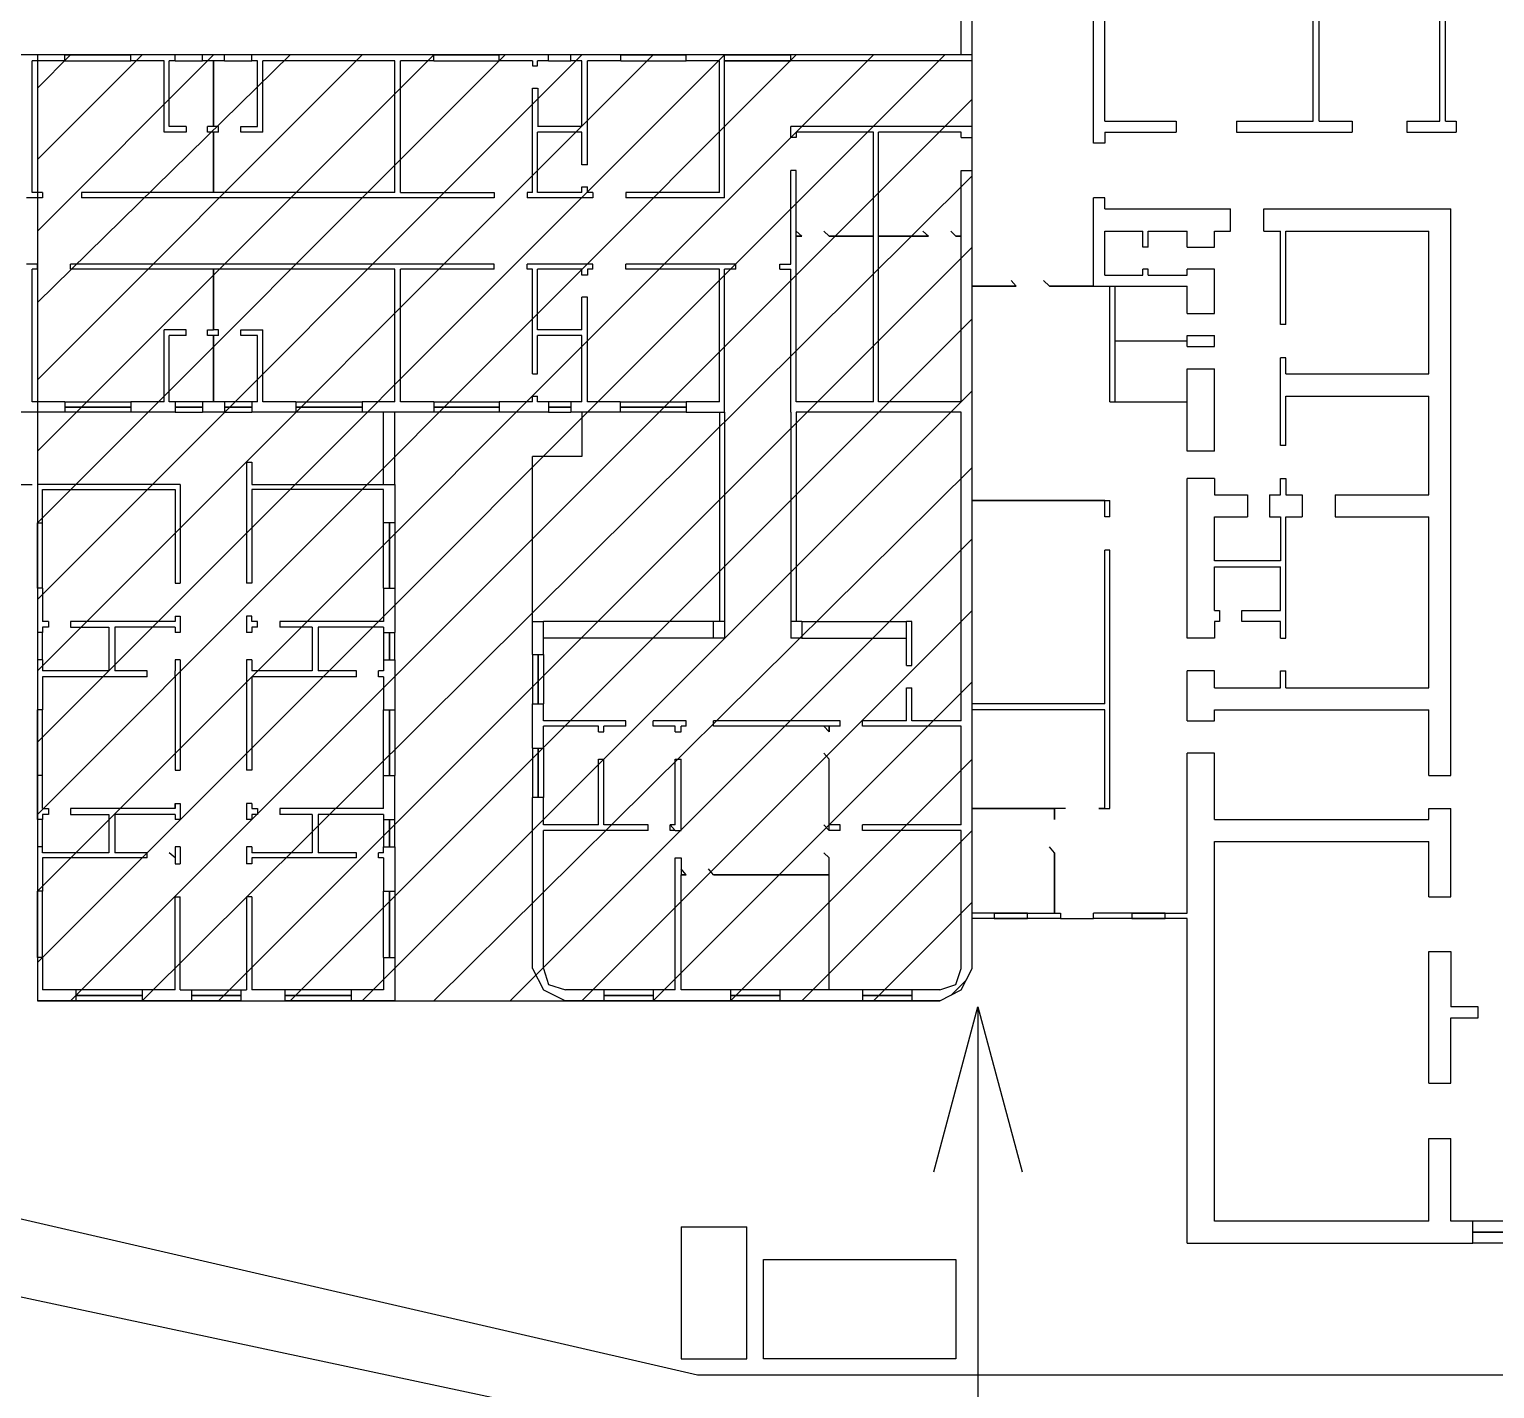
# Model space of a CAD drawing. Header units: millimetres. Extents: x -518.8 to -461.2, y 3.5 to 44.2.
# Drawn here: x -476.873 to -475.176, y 11.647 to 13.22 of the extents above; entities that cross this region are included whole.
import ezdxf

# ---------------------------------------------------------------- set-up
doc = ezdxf.new("R2010")
doc.units = ezdxf.units.MM
doc.header["$MEASUREMENT"] = 0
for name, color, linetype in [('14', 14, 'Continuous'), ('7', 7, 'Continuous'), ('8', 8, 'Continuous')]:
    doc.layers.add(name, color=color, linetype=linetype)

msp = doc.modelspace()

# ---------------------------------------------------------------- linework, layer by layer
at = {"layer": '14'}
for points in [[(-475.8188, 12.0954), (-475.794, 12.1082), (-475.7812, 12.133), (-475.7812, 12.133), (-475.7812, 13.1834), (-475.7812, 13.1902), (-476.8632, 13.1902), (-476.8632, 12.7766), (-476.8632, 12.0954), (-476.2519, 12.0954), (-475.8188, 12.0954)], [(-476.8632, 13.1518), (-476.8248, 13.1902)], [(-476.8632, 13.0691), (-476.7421, 13.1902)], [(-476.8632, 12.9864), (-476.6594, 13.1902)], [(-476.8632, 12.9037), (-476.5707, 13.1902)], [(-476.8632, 12.8142), (-476.4872, 13.1902)], [(-476.8632, 12.7315), (-476.4045, 13.1902)], [(-476.8632, 12.6488), (-476.3218, 13.1902)], [(-476.8632, 12.5601), (-476.2331, 13.1902)], [(-476.8632, 12.4774), (-476.1504, 13.1902)], [(-476.8632, 12.3947), (-476.0677, 13.1902)], [(-476.8632, 12.3112), (-475.985, 13.1902)], [(-476.8632, 12.2225), (-475.8955, 13.1902)], [(-476.8632, 12.1398), (-475.8128, 13.1902)], [(-476.8248, 12.0954), (-475.7812, 13.1391)], [(-476.7421, 12.0954), (-475.7812, 13.0503)], [(-476.6534, 12.0954), (-475.7812, 12.9676)], [(-476.5707, 12.0954), (-475.7812, 12.8849)], [(-476.4872, 12.0954), (-475.7812, 12.8015)], [(-476.4045, 12.0954), (-475.7812, 12.7127)], [(-476.3158, 12.0954), (-475.7812, 12.63)], [(-476.2331, 12.0954), (-475.7812, 12.5473)], [(-476.1504, 12.0954), (-475.7812, 12.4646)], [(-476.0609, 12.0954), (-475.7812, 12.3751)], [(-475.9782, 12.0954), (-475.7812, 12.2924)], [(-475.8955, 12.0954), (-475.7812, 12.2097)], [(-475.806, 12.1015), (-475.7872, 12.1203)]]:
    msp.add_lwpolyline(points, dxfattribs=at)
at = {"layer": '7'}
for points in [[(-475.8256, 11.8977), (-475.7745, 12.0887), (-475.7233, 11.8977)], [(-475.7745, 12.0887), (-475.7745, 11.8977), (-475.7745, 9.1353), (-475.0173, 9.1353)]]:
    msp.add_lwpolyline(points, dxfattribs=at)
at = {"layer": '8'}
for points in [[(-475.7812, 13.1834), (-475.7812, 13.5909)], [(-475.6406, 13.0879), (-475.6406, 13.4578)], [(-475.794, 13.1902), (-475.794, 13.4127)], [(-475.2331, 13.1135), (-475.2331, 13.3872)], [(-475.6278, 13.1135), (-475.6278, 13.2917)], [(-475.3865, 13.1135), (-475.3865, 13.2917)], [(-475.3797, 13.1135), (-475.3797, 13.2917)], [(-475.2399, 13.1135), (-475.2399, 13.2917)], [(-476.8316, 13.1902), (-476.9075, 13.1902), (-476.9075, 13.1902), (-476.9775, 13.1902)], [(-476.8692, 13.0308), (-476.8692, 13.1834)], [(-476.8316, 13.1834), (-476.8692, 13.1834)], [(-476.8316, 13.1834), (-476.8316, 13.1902)], [(-476.8316, 13.1902), (-476.7549, 13.1902)], [(-476.8316, 13.1902), (-476.7549, 13.1902)], [(-476.8316, 13.1834), (-476.7549, 13.1834)], [(-476.8316, 13.1834), (-476.7549, 13.1834)], [(-476.7038, 13.1902), (-476.7549, 13.1902)], [(-476.7549, 13.1834), (-476.7549, 13.1902)], [(-476.7166, 13.1834), (-476.7549, 13.1834)], [(-476.7166, 13.1007), (-476.7166, 13.1834)], [(-476.7105, 13.1075), (-476.7105, 13.1834)], [(-476.7038, 13.1834), (-476.7105, 13.1834)], [(-476.6722, 13.1902), (-476.7038, 13.1902)], [(-476.6466, 13.1902), (-476.6722, 13.1902), (-476.6722, 13.1902), (-476.7038, 13.1902)], [(-476.7038, 13.1834), (-476.7038, 13.1902)], [(-476.7038, 13.1834), (-476.6722, 13.1834)], [(-476.7038, 13.1834), (-476.6722, 13.1834)], [(-476.6466, 13.1902), (-476.6722, 13.1902)], [(-476.6722, 13.1834), (-476.6722, 13.1902)], [(-476.6594, 13.1834), (-476.6722, 13.1834)], [(-476.6594, 13.1075), (-476.6594, 13.1834), (-476.6594, 13.1834), (-476.6594, 13.1075)], [(-476.6466, 13.1834), (-476.6594, 13.1834)], [(-476.6151, 13.1902), (-476.6466, 13.1902)], [(-476.6083, 13.1834), (-476.6151, 13.1834), (-476.6151, 13.1834), (-476.6151, 13.1902), (-476.6151, 13.1902), (-476.6466, 13.1902)], [(-476.6466, 13.1834), (-476.6466, 13.1902)], [(-476.6466, 13.1834), (-476.6151, 13.1834)], [(-476.6466, 13.1834), (-476.6151, 13.1834)], [(-476.4045, 13.1902), (-476.6151, 13.1902)], [(-476.6083, 13.1075), (-476.6083, 13.1834)], [(-476.6023, 13.1007), (-476.6023, 13.1834)], [(-476.4496, 13.1834), (-476.6023, 13.1834)], [(-476.4496, 13.0308), (-476.4496, 13.1834)], [(-476.4429, 13.0308), (-476.4429, 13.1834)], [(-476.4045, 13.1834), (-476.4429, 13.1834)], [(-476.4045, 13.1902), (-476.3286, 13.1902)], [(-476.4045, 13.1902), (-476.3286, 13.1902)], [(-476.4045, 13.1834), (-476.4045, 13.1902)], [(-476.4045, 13.1834), (-476.3286, 13.1834)], [(-476.4045, 13.1834), (-476.3286, 13.1834)], [(-476.3286, 13.1834), (-476.3286, 13.1902)], [(-476.2714, 13.1902), (-476.3286, 13.1902)], [(-476.2902, 13.1834), (-476.3286, 13.1834)], [(-476.2902, 13.1834), (-476.2902, 13.1774), (-476.2902, 13.1774), (-476.2842, 13.1774), (-476.2842, 13.1834)], [(-476.2714, 13.1834), (-476.2842, 13.1834)], [(-476.2714, 13.1834), (-476.2714, 13.1902)], [(-476.188, 13.1902), (-476.2459, 13.1902), (-476.2714, 13.1902)], [(-476.2459, 13.1902), (-476.2714, 13.1902)], [(-476.2714, 13.1834), (-476.2459, 13.1834)], [(-476.2714, 13.1834), (-476.2459, 13.1834)], [(-476.2459, 13.1834), (-476.2459, 13.1902)], [(-476.2331, 13.1834), (-476.2459, 13.1834)], [(-476.2331, 13.1075), (-476.2331, 13.1834)], [(-476.2263, 13.0631), (-476.2263, 13.1834)], [(-476.188, 13.1834), (-476.2263, 13.1834)], [(-476.188, 13.1834), (-476.188, 13.1902)], [(-476.0677, 13.1902), (-476.1121, 13.1902), (-476.1121, 13.1902), (-476.188, 13.1902)], [(-476.188, 13.1902), (-476.1121, 13.1902)], [(-476.188, 13.1834), (-476.1121, 13.1834)], [(-476.188, 13.1834), (-476.1121, 13.1834)], [(-476.1121, 13.1834), (-476.1121, 13.1902)], [(-476.0737, 13.1834), (-476.1121, 13.1834)], [(-476.0737, 13.0308), (-476.0737, 13.1834)], [(-476.0677, 13.0248), (-476.0677, 13.1902)], [(-475.991, 13.1834), (-476.0677, 13.1834), (-476.0677, 13.1834), (-475.991, 13.1834), (-475.991, 13.1834), (-475.991, 13.1902), (-475.991, 13.1902), (-476.0677, 13.1902), (-476.0677, 13.1902), (-475.991, 13.1902)], [(-475.794, 13.1902), (-475.991, 13.1902)], [(-475.7812, 13.1834), (-475.991, 13.1834)], [(-476.2902, 13.0308), (-476.2902, 13.1518)], [(-476.2902, 13.1518), (-476.2842, 13.1518)], [(-476.2835, 13.1075), (-476.2835, 13.1518)], [(-475.6278, 13.1135), (-475.5451, 13.1135)], [(-475.5451, 13.1135), (-475.5451, 13.1007)], [(-475.4752, 13.1135), (-475.4752, 13.1007)], [(-475.4752, 13.1135), (-475.3865, 13.1135)], [(-475.3797, 13.1135), (-475.3414, 13.1135), (-475.3414, 13.1007)], [(-475.2782, 13.1135), (-475.2782, 13.1007)], [(-475.2782, 13.1135), (-475.2399, 13.1135)], [(-475.2331, 13.1135), (-475.2211, 13.1135)], [(-475.2211, 13.1135), (-475.2211, 13.1007)], [(-476.691, 13.1075), (-476.691, 13.1007), (-476.691, 13.1007), (-476.7166, 13.1007)], [(-476.691, 13.1075), (-476.7105, 13.1075)], [(-476.6662, 13.1007), (-476.6662, 13.1075)], [(-476.6594, 13.1075), (-476.6662, 13.1075)], [(-476.6594, 13.1007), (-476.6662, 13.1007)], [(-476.6534, 13.1075), (-476.6594, 13.1075)], [(-476.6594, 13.0308), (-476.6594, 13.1007), (-476.6594, 13.1007), (-476.6594, 13.0308)], [(-476.6534, 13.1007), (-476.6594, 13.1007)], [(-476.6534, 13.1007), (-476.6534, 13.1075)], [(-476.6023, 13.1007), (-476.6278, 13.1007), (-476.6278, 13.1007), (-476.6278, 13.1075), (-476.6278, 13.1075), (-476.6083, 13.1075)], [(-476.2331, 13.1075), (-476.2842, 13.1075)], [(-476.2331, 13.1007), (-476.2842, 13.1007)], [(-476.2331, 13.0308), (-476.2842, 13.0308), (-476.2842, 13.1007)], [(-476.2331, 13.0631), (-476.2331, 13.1007)], [(-475.985, 13.1007), (-475.985, 13.0947), (-475.985, 13.0947), (-475.991, 13.0947), (-475.991, 13.0947), (-475.991, 13.1075)], [(-475.7812, 13.1075), (-475.991, 13.1075)], [(-475.8955, 13.1007), (-475.985, 13.1007)], [(-475.8955, 12.7887), (-475.8955, 13.1007)], [(-475.8895, 12.7887), (-475.8895, 13.1007)], [(-475.794, 13.0947), (-475.794, 13.1007), (-475.794, 13.1007), (-475.8895, 13.1007)], [(-475.7812, 13.0947), (-475.7812, 13.1075)], [(-475.6278, 13.1007), (-475.6278, 13.0879), (-475.6278, 13.0879), (-475.6406, 13.0879)], [(-475.6278, 13.1007), (-475.5451, 13.1007)], [(-475.4752, 13.1007), (-475.3414, 13.1007)], [(-475.2782, 13.1007), (-475.2211, 13.1007)], [(-475.794, 13.0947), (-475.7812, 13.0947)], [(-476.2263, 13.0631), (-476.2331, 13.0631)], [(-475.991, 12.9481), (-475.991, 13.0563)], [(-475.985, 13.0563), (-475.991, 13.0563)], [(-475.985, 12.7887), (-475.985, 13.0563)], [(-475.794, 12.7887), (-475.794, 13.0563)], [(-475.794, 13.0563), (-475.7812, 13.0563)], [(-475.7812, 12.1969), (-475.7812, 13.0563)], [(-476.8572, 13.0308), (-476.8572, 13.0248), (-476.8572, 13.0248), (-476.876, 13.0248)], [(-476.8572, 13.0308), (-476.8692, 13.0308)], [(-476.6594, 13.0308), (-476.8121, 13.0308)], [(-476.8121, 13.0308), (-476.8121, 13.0248)], [(-476.4496, 13.0308), (-476.6594, 13.0308)], [(-476.4429, 13.0308), (-476.3346, 13.0308)], [(-476.3346, 13.0308), (-476.3346, 13.0248)], [(-476.2902, 13.0308), (-476.2963, 13.0308)], [(-476.2963, 13.0308), (-476.2963, 13.0248)], [(-476.2331, 13.0308), (-476.2331, 13.0375), (-476.2331, 13.0375), (-476.2263, 13.0375)], [(-476.2263, 13.0308), (-476.2263, 13.0375)], [(-476.2203, 13.0308), (-476.2263, 13.0308)], [(-476.2203, 13.0308), (-476.2203, 13.0248)], [(-476.0737, 13.0308), (-476.182, 13.0308)], [(-476.182, 13.0308), (-476.182, 13.0248)], [(-476.3346, 13.0248), (-476.8121, 13.0248)], [(-476.2203, 13.0248), (-476.2963, 13.0248)], [(-476.0677, 13.0248), (-476.182, 13.0248)], [(-475.6406, 12.9225), (-475.6406, 13.0248)], [(-475.6278, 13.012), (-475.6278, 13.0248), (-475.6406, 13.0248)], [(-475.6278, 13.012), (-475.482, 13.012)], [(-475.482, 12.9864), (-475.482, 13.012)], [(-475.4436, 12.9864), (-475.4436, 13.012)], [(-475.4436, 13.012), (-475.2271, 13.012)], [(-475.2271, 12.3563), (-475.2271, 13.012)], [(-475.9782, 12.9804), (-475.985, 12.9864)], [(-475.9782, 12.9804), (-475.985, 12.9804), (-475.985, 12.9804), (-475.9782, 12.9804)], [(-475.9466, 12.9804), (-475.9527, 12.9864)], [(-475.8955, 12.9804), (-475.9466, 12.9804), (-475.9466, 12.9804), (-475.8955, 12.9804)], [(-475.8316, 12.9804), (-475.8895, 12.9804), (-475.8895, 12.9804), (-475.8316, 12.9804)], [(-475.8316, 12.9804), (-475.8384, 12.9864)], [(-475.8, 12.9804), (-475.806, 12.9864)], [(-475.794, 12.9804), (-475.8, 12.9804), (-475.8, 12.9804), (-475.794, 12.9804)], [(-475.6278, 12.9353), (-475.6278, 12.9864)], [(-475.6278, 12.9864), (-475.5835, 12.9864)], [(-475.5835, 12.9676), (-475.5835, 12.9864)], [(-475.5775, 12.9864), (-475.5324, 12.9864)], [(-475.5775, 12.9676), (-475.5775, 12.9864)], [(-475.5324, 12.9676), (-475.5324, 12.9864)], [(-475.5008, 12.9864), (-475.482, 12.9864)], [(-475.5008, 12.9676), (-475.5008, 12.9864)], [(-475.4436, 12.9864), (-475.4241, 12.9864)], [(-475.4241, 12.8782), (-475.4241, 12.9864)], [(-475.4181, 12.8782), (-475.4181, 12.9864)], [(-475.4181, 12.9864), (-475.2527, 12.9864)], [(-475.2527, 12.821), (-475.2527, 12.9864)], [(-475.5775, 12.9676), (-475.5835, 12.9676)], [(-475.5324, 12.9676), (-475.5008, 12.9676)], [(-476.8632, 12.9481), (-476.876, 12.9481)], [(-476.8632, 12.9421), (-476.8632, 12.9481)], [(-476.3346, 12.9481), (-476.8248, 12.9481)], [(-476.6594, 12.9421), (-476.8248, 12.9421), (-476.8248, 12.9481)], [(-476.3346, 12.9421), (-476.3346, 12.9481)], [(-476.2902, 12.9421), (-476.2963, 12.9421), (-476.2963, 12.9481)], [(-476.2203, 12.9481), (-476.2963, 12.9481)], [(-476.2203, 12.9421), (-476.2203, 12.9481)], [(-476.182, 12.9421), (-476.182, 12.9481)], [(-476.0549, 12.9481), (-476.182, 12.9481)], [(-476.0549, 12.9421), (-476.0549, 12.9481)], [(-476.0038, 12.9421), (-476.0038, 12.9481), (-476.0038, 12.9481), (-475.991, 12.9481)], [(-476.8632, 12.9421), (-476.8692, 12.9421)], [(-476.8692, 12.7887), (-476.8692, 12.9421)], [(-476.6594, 12.8721), (-476.6594, 12.9421), (-476.6594, 12.9421), (-476.6594, 12.8721)], [(-476.4496, 12.9421), (-476.6594, 12.9421)], [(-476.4496, 12.7887), (-476.4496, 12.9421)], [(-476.3346, 12.9421), (-476.4429, 12.9421)], [(-476.4045, 12.7887), (-476.4429, 12.7887), (-476.4429, 12.9421)], [(-476.2902, 12.821), (-476.2902, 12.9421)], [(-476.2331, 12.9421), (-476.2842, 12.9421)], [(-476.2842, 12.8721), (-476.2842, 12.9421)], [(-476.2331, 12.9353), (-476.2331, 12.9421)], [(-476.2263, 12.9353), (-476.2331, 12.9353)], [(-476.2203, 12.9421), (-476.2263, 12.9421), (-476.2263, 12.9421), (-476.2263, 12.9353)], [(-476.0737, 12.9421), (-476.182, 12.9421)], [(-476.0737, 12.7887), (-476.0737, 12.9421)], [(-476.0549, 12.9421), (-476.0677, 12.9421)], [(-476.0677, 12.7766), (-476.0677, 12.9421)], [(-476.0038, 12.9421), (-475.991, 12.9421)], [(-475.991, 12.7766), (-475.991, 12.9421)], [(-475.7301, 12.9225), (-475.7361, 12.9293)], [(-475.6918, 12.9225), (-475.6985, 12.9293)], [(-475.6278, 12.9353), (-475.5835, 12.9353)], [(-475.5835, 12.9353), (-475.5835, 12.9421)], [(-475.5775, 12.9421), (-475.5835, 12.9421)], [(-475.5775, 12.9353), (-475.5775, 12.9421)], [(-475.5775, 12.9353), (-475.5324, 12.9353), (-475.5324, 12.9421)], [(-475.5324, 12.8909), (-475.5008, 12.8909), (-475.5008, 12.8909), (-475.5008, 12.9421), (-475.5008, 12.9421), (-475.5324, 12.9421)], [(-476.2263, 12.9097), (-476.2331, 12.9097)], [(-476.2331, 12.8721), (-476.2331, 12.9097)], [(-476.2263, 12.7887), (-476.2263, 12.9097)], [(-475.7301, 12.9225), (-475.7812, 12.9225), (-475.7812, 12.9225), (-475.7301, 12.9225)], [(-475.6406, 12.9225), (-475.6918, 12.9225), (-475.6918, 12.9225), (-475.6406, 12.9225)], [(-475.6406, 12.9225), (-475.5324, 12.9225)], [(-475.6218, 12.7887), (-475.6218, 12.9225)], [(-475.6158, 12.8594), (-475.6158, 12.9225)], [(-475.5324, 12.8909), (-475.5324, 12.9225)], [(-475.4181, 12.8782), (-475.4241, 12.8782)], [(-476.691, 12.8721), (-476.7166, 12.8721)], [(-476.7166, 12.7887), (-476.7166, 12.8721)], [(-476.691, 12.8654), (-476.7105, 12.8654)], [(-476.7105, 12.7887), (-476.7105, 12.8654)], [(-476.691, 12.8654), (-476.691, 12.8721)], [(-476.6594, 12.8654), (-476.6662, 12.8654), (-476.6662, 12.8654), (-476.6662, 12.8721), (-476.6662, 12.8721), (-476.6594, 12.8721)], [(-476.6534, 12.8721), (-476.6594, 12.8721)], [(-476.6534, 12.8654), (-476.6594, 12.8654)], [(-476.6594, 12.7887), (-476.6594, 12.8654), (-476.6594, 12.8654), (-476.6594, 12.7887)], [(-476.6534, 12.8654), (-476.6534, 12.8721)], [(-476.6083, 12.8654), (-476.6278, 12.8654), (-476.6278, 12.8654), (-476.6278, 12.8721), (-476.6278, 12.8721), (-476.6023, 12.8721)], [(-476.6083, 12.7887), (-476.6083, 12.8654)], [(-476.6023, 12.7887), (-476.6023, 12.8721)], [(-476.2902, 12.821), (-476.2842, 12.821), (-476.2842, 12.8654)], [(-476.2331, 12.8721), (-476.2842, 12.8721)], [(-476.2331, 12.8654), (-476.2842, 12.8654)], [(-476.2331, 12.7887), (-476.2331, 12.8654)], [(-475.6158, 12.7887), (-475.6158, 12.8594)], [(-475.6158, 12.8594), (-475.5324, 12.8594)], [(-475.6158, 12.8594), (-475.5324, 12.8594)], [(-475.5324, 12.8526), (-475.5324, 12.8654)], [(-475.5324, 12.8654), (-475.5008, 12.8654)], [(-475.5008, 12.8526), (-475.5008, 12.8654)], [(-475.5324, 12.8526), (-475.5008, 12.8526)], [(-475.5324, 12.7315), (-475.5324, 12.827)], [(-475.5324, 12.827), (-475.5008, 12.827)], [(-475.5008, 12.7315), (-475.5008, 12.827)], [(-475.4241, 12.7383), (-475.4241, 12.8398)], [(-475.4181, 12.821), (-475.4181, 12.8398), (-475.4241, 12.8398)], [(-475.4181, 12.821), (-475.2527, 12.821)], [(-476.2902, 12.7887), (-476.2902, 12.7954)], [(-476.2902, 12.7954), (-476.2842, 12.7954)], [(-476.2842, 12.7887), (-476.2842, 12.7954)], [(-475.4181, 12.7383), (-475.4181, 12.7954)], [(-475.4181, 12.7954), (-475.2527, 12.7954)], [(-475.2527, 12.6812), (-475.2527, 12.7954)], [(-476.8316, 12.7766), (-476.9075, 12.7766)], [(-476.8316, 12.7887), (-476.8692, 12.7887)], [(-476.8316, 12.7887), (-476.8316, 12.7766)], [(-476.8316, 12.7887), (-476.7549, 12.7887)], [(-476.8316, 12.7827), (-476.7549, 12.7827), (-476.8316, 12.7827)], [(-476.7549, 12.7766), (-476.8316, 12.7766)], [(-476.7549, 12.7887), (-476.7549, 12.7766)], [(-476.7166, 12.7887), (-476.7549, 12.7887)], [(-476.7038, 12.7766), (-476.7549, 12.7766)], [(-476.7038, 12.7887), (-476.7105, 12.7887)], [(-476.6722, 12.7887), (-476.7038, 12.7887)], [(-476.7038, 12.7887), (-476.7038, 12.7766)], [(-476.7038, 12.7827), (-476.6722, 12.7827), (-476.7038, 12.7827)], [(-476.7038, 12.7766), (-476.6722, 12.7766)], [(-476.6722, 12.7887), (-476.6722, 12.7766)], [(-476.6594, 12.7887), (-476.6722, 12.7887)], [(-476.6466, 12.7766), (-476.6722, 12.7766)], [(-476.6466, 12.7766), (-476.6722, 12.7766)], [(-476.6466, 12.7887), (-476.6594, 12.7887)], [(-476.6151, 12.7887), (-476.6466, 12.7887)], [(-476.6466, 12.7887), (-476.6466, 12.7766)], [(-476.6466, 12.7827), (-476.6151, 12.7827), (-476.6466, 12.7827)], [(-476.6466, 12.7766), (-476.6151, 12.7766)], [(-476.6083, 12.7887), (-476.6151, 12.7887), (-476.6151, 12.7887), (-476.6151, 12.7766)], [(-476.5639, 12.7766), (-476.6151, 12.7766)], [(-476.5639, 12.7887), (-476.6023, 12.7887)], [(-476.5639, 12.7887), (-476.4872, 12.7887)], [(-476.5639, 12.7887), (-476.5639, 12.7766)], [(-476.4872, 12.7827), (-476.5639, 12.7827), (-476.4872, 12.7827)], [(-476.4872, 12.7766), (-476.5639, 12.7766)], [(-476.4872, 12.7887), (-476.4872, 12.7766)], [(-476.4496, 12.7887), (-476.4872, 12.7887)], [(-476.4045, 12.7766), (-476.4872, 12.7766)], [(-476.4624, 12.6932), (-476.4624, 12.7766)], [(-476.4496, 12.6932), (-476.4496, 12.7766)], [(-476.4045, 12.7887), (-476.3286, 12.7887)], [(-476.4045, 12.7887), (-476.4045, 12.7766)], [(-476.4045, 12.7827), (-476.3286, 12.7827), (-476.4045, 12.7827)], [(-476.3286, 12.7766), (-476.4045, 12.7766)], [(-476.2902, 12.7887), (-476.3286, 12.7887)], [(-476.3286, 12.7887), (-476.3286, 12.7766)], [(-476.2714, 12.7766), (-476.3286, 12.7766)], [(-476.2714, 12.7887), (-476.2842, 12.7887)], [(-476.2714, 12.7887), (-476.2714, 12.7766)], [(-476.2459, 12.7887), (-476.2714, 12.7887)], [(-476.2459, 12.7827), (-476.2714, 12.7827), (-476.2459, 12.7827)], [(-476.2714, 12.7766), (-476.2459, 12.7766)], [(-476.2331, 12.7887), (-476.2459, 12.7887)], [(-476.2459, 12.7887), (-476.2459, 12.7766)], [(-476.1887, 12.7766), (-476.2459, 12.7766)], [(-476.2331, 12.7766), (-476.2331, 12.7255)], [(-476.1887, 12.7887), (-476.2263, 12.7887)], [(-476.1887, 12.7887), (-476.1887, 12.7766)], [(-476.1887, 12.7887), (-476.1121, 12.7887)], [(-476.1887, 12.7827), (-476.1121, 12.7827), (-476.1887, 12.7827)], [(-476.1121, 12.7766), (-476.1887, 12.7766)], [(-476.0737, 12.7887), (-476.1121, 12.7887), (-476.1121, 12.7887), (-476.1121, 12.7766), (-476.1121, 12.7766), (-476.0677, 12.7766)], [(-476.0737, 12.7766), (-476.0737, 12.5345)], [(-476.0677, 12.7766), (-476.0677, 12.515)], [(-475.991, 12.7766), (-475.991, 12.515)], [(-475.8955, 12.7887), (-475.985, 12.7887)], [(-475.985, 12.7766), (-475.985, 12.5345)], [(-475.794, 12.7766), (-475.985, 12.7766)], [(-475.794, 12.7887), (-475.8895, 12.7887)], [(-475.794, 12.4195), (-475.794, 12.7766)], [(-475.6218, 12.7887), (-475.5324, 12.7887)], [(-475.6158, 12.7887), (-475.5324, 12.7887)], [(-476.2902, 12.5345), (-476.2902, 12.7255)], [(-476.2331, 12.7255), (-476.2902, 12.7255)], [(-475.5008, 12.7315), (-475.5324, 12.7315)], [(-475.4181, 12.7383), (-475.4241, 12.7383)], [(-476.6211, 12.7188), (-476.6211, 12.5789)], [(-476.6211, 12.7188), (-476.6151, 12.7188), (-476.6151, 12.7188), (-476.6151, 12.6932)], [(-477.0098, 12.6932), (-476.8692, 12.6932)], [(-476.6978, 12.6932), (-476.8632, 12.6932), (-476.8632, 12.6932), (-476.8632, 12.6488), (-476.8632, 12.6488), (-476.8572, 12.6488), (-476.8572, 12.6872), (-476.8572, 12.6872), (-476.7038, 12.6872)], [(-476.6978, 12.6932), (-476.6978, 12.5789)], [(-476.6151, 12.6932), (-476.4496, 12.6932), (-476.4496, 12.6932), (-476.4496, 12.6488), (-476.4496, 12.6488), (-476.4624, 12.6488), (-476.4624, 12.6872), (-476.4624, 12.6872), (-476.6151, 12.6872)], [(-475.5324, 12.515), (-475.5324, 12.7)], [(-475.5008, 12.7), (-475.5324, 12.7)], [(-475.5008, 12.7), (-475.5008, 12.6812), (-475.5008, 12.6812), (-475.4624, 12.6812)], [(-475.4369, 12.6812), (-475.4241, 12.6812), (-475.4241, 12.6812), (-475.4241, 12.7), (-475.4241, 12.7), (-475.4181, 12.7), (-475.4181, 12.6812)], [(-476.7038, 12.6872), (-476.7038, 12.5789)], [(-476.6151, 12.6872), (-476.6151, 12.5789)], [(-475.6278, 12.6744), (-475.7812, 12.6744), (-475.7812, 12.6744), (-475.6218, 12.6744)], [(-475.6278, 12.6556), (-475.6278, 12.6744)], [(-475.6218, 12.6556), (-475.6218, 12.6744)], [(-475.4369, 12.6812), (-475.4369, 12.6556), (-475.4369, 12.6556), (-475.4241, 12.6556), (-475.4241, 12.6556), (-475.4241, 12.6045), (-475.5008, 12.6045), (-475.5008, 12.6045), (-475.5008, 12.6556)], [(-475.4624, 12.6812), (-475.4624, 12.6556)], [(-475.4181, 12.6812), (-475.3993, 12.6812)], [(-475.3993, 12.6812), (-475.3993, 12.6556)], [(-475.3609, 12.6812), (-475.2527, 12.6812)], [(-475.3609, 12.6812), (-475.3609, 12.6556)], [(-475.6218, 12.6556), (-475.6278, 12.6556)], [(-475.5008, 12.6556), (-475.4624, 12.6556)], [(-475.4181, 12.515), (-475.4181, 12.6556)], [(-475.4181, 12.6556), (-475.3993, 12.6556)], [(-475.3609, 12.6556), (-475.2527, 12.6556)], [(-475.2527, 12.4578), (-475.2527, 12.6556)], [(-476.8632, 12.5729), (-476.8632, 12.6488)], [(-476.8632, 12.5729), (-476.8632, 12.6488)], [(-476.8572, 12.5729), (-476.8572, 12.6488)], [(-476.8572, 12.5729), (-476.8572, 12.6488)], [(-476.4624, 12.5729), (-476.4624, 12.6488)], [(-476.4557, 12.6488), (-476.4557, 12.5729), (-476.4557, 12.6488)], [(-476.4496, 12.6488), (-476.4496, 12.5729)], [(-475.6278, 12.4391), (-475.6278, 12.6172)], [(-475.6218, 12.6172), (-475.6278, 12.6172)], [(-475.6218, 12.318), (-475.6218, 12.6172)], [(-475.5008, 12.5473), (-475.5008, 12.5977)], [(-475.5008, 12.5977), (-475.4241, 12.5977)], [(-475.4241, 12.5473), (-475.4241, 12.5977)], [(-476.8632, 12.5729), (-476.8632, 12.5218), (-476.8632, 12.5218), (-476.8632, 12.4902)], [(-476.8572, 12.5729), (-476.8632, 12.5729)], [(-476.8572, 12.5729), (-476.8572, 12.5345)], [(-476.7038, 12.5789), (-476.6978, 12.5789)], [(-476.6151, 12.5789), (-476.6211, 12.5789)], [(-476.4624, 12.5729), (-476.4624, 12.5345)], [(-476.4624, 12.5729), (-476.4496, 12.5729)], [(-476.4496, 12.5729), (-476.4496, 12.5218)], [(-476.7038, 12.5406), (-476.6978, 12.5406), (-476.6978, 12.5218)], [(-476.7038, 12.5406), (-476.7038, 12.5345)], [(-476.6211, 12.5406), (-476.6211, 12.5218)], [(-476.6151, 12.5406), (-476.6211, 12.5406)], [(-476.6083, 12.5278), (-476.6083, 12.5345), (-476.6083, 12.5345), (-476.6151, 12.5345), (-476.6151, 12.5345), (-476.6151, 12.5406)], [(-475.5008, 12.5473), (-475.4948, 12.5473), (-475.4948, 12.5473), (-475.4948, 12.5345), (-475.5008, 12.5345)], [(-475.4241, 12.5345), (-475.4692, 12.5345), (-475.4692, 12.5345), (-475.4692, 12.5473), (-475.4692, 12.5473), (-475.4241, 12.5473)], [(-476.8632, 12.5218), (-476.8632, 12.4902)], [(-476.8572, 12.5218), (-476.8632, 12.5218)], [(-476.8504, 12.5345), (-476.8572, 12.5345)], [(-476.8504, 12.5345), (-476.8504, 12.5278), (-476.8504, 12.5278), (-476.8572, 12.5278)], [(-476.8572, 12.5278), (-476.8572, 12.5218)], [(-476.8572, 12.4902), (-476.8572, 12.5218)], [(-476.8572, 12.4902), (-476.8572, 12.5218)], [(-476.7038, 12.5345), (-476.8248, 12.5345)], [(-476.8248, 12.5345), (-476.8248, 12.5278), (-476.8248, 12.5278), (-476.7805, 12.5278), (-476.7805, 12.5278), (-476.7805, 12.4774)], [(-476.7038, 12.5278), (-476.7737, 12.5278)], [(-476.7737, 12.5278), (-476.7737, 12.4774)], [(-476.7038, 12.5278), (-476.7038, 12.5218)], [(-476.6978, 12.5218), (-476.7038, 12.5218)], [(-476.6151, 12.5218), (-476.6211, 12.5218)], [(-476.6151, 12.5278), (-476.6151, 12.5218)], [(-476.6083, 12.5278), (-476.6151, 12.5278)], [(-476.5827, 12.5345), (-476.5827, 12.5278)], [(-476.4624, 12.5345), (-476.5827, 12.5345)], [(-476.5451, 12.5278), (-476.5827, 12.5278)], [(-476.5451, 12.5278), (-476.5451, 12.4774)], [(-476.5384, 12.5278), (-476.5384, 12.4774)], [(-476.4624, 12.5278), (-476.5384, 12.5278)], [(-476.4624, 12.5278), (-476.4624, 12.5218)], [(-476.4624, 12.5218), (-476.4624, 12.4902)], [(-476.4624, 12.5218), (-476.4496, 12.5218)], [(-476.4557, 12.4902), (-476.4557, 12.5218), (-476.4557, 12.4902)], [(-476.4496, 12.4902), (-476.4496, 12.5218)], [(-476.2902, 12.4962), (-476.2902, 12.5345)], [(-476.2902, 12.5345), (-476.2775, 12.5345)], [(-476.2775, 12.4962), (-476.2775, 12.5345)], [(-476.0805, 12.5345), (-476.2775, 12.5345)], [(-476.0677, 12.5345), (-476.0805, 12.5345)], [(-476.0677, 12.515), (-476.0805, 12.515), (-476.0805, 12.515), (-476.0805, 12.5345)], [(-475.9782, 12.5345), (-475.991, 12.5345)], [(-475.9782, 12.5345), (-475.8572, 12.5345)], [(-475.9782, 12.5345), (-475.9782, 12.515)], [(-475.8572, 12.4834), (-475.8572, 12.5345)], [(-475.8511, 12.5345), (-475.8572, 12.5345)], [(-475.8511, 12.4834), (-475.8511, 12.5345)], [(-475.5008, 12.5345), (-475.5008, 12.515), (-475.5008, 12.515), (-475.5324, 12.515)], [(-475.4241, 12.515), (-475.4241, 12.5345)], [(-476.0805, 12.515), (-476.2775, 12.515)], [(-475.9782, 12.515), (-475.991, 12.515)], [(-475.9782, 12.515), (-475.8572, 12.515)], [(-475.4241, 12.515), (-475.4181, 12.515)], [(-476.8632, 12.4902), (-476.8632, 12.4323)], [(-476.8572, 12.4902), (-476.8632, 12.4902)], [(-476.8572, 12.4902), (-476.8572, 12.4774)], [(-476.7038, 12.4902), (-476.7038, 12.4774)], [(-476.6978, 12.4902), (-476.7038, 12.4902)], [(-476.6978, 12.4902), (-476.6978, 12.3624)], [(-476.6211, 12.4902), (-476.6211, 12.3624)], [(-476.6151, 12.4902), (-476.6211, 12.4902)], [(-476.6151, 12.4902), (-476.6151, 12.4774)], [(-476.4624, 12.4902), (-476.4624, 12.4774)], [(-476.4624, 12.4902), (-476.4496, 12.4902)], [(-476.4496, 12.4902), (-476.4496, 12.4323)], [(-476.2902, 12.4962), (-476.2902, 12.4391)], [(-476.2902, 12.4962), (-476.2775, 12.4962)], [(-476.2835, 12.4962), (-476.2835, 12.4391), (-476.2835, 12.4391), (-476.2835, 12.4962)], [(-476.2775, 12.4962), (-476.2775, 12.4391)], [(-476.7805, 12.4774), (-476.8572, 12.4774)], [(-476.8572, 12.4706), (-476.8572, 12.4323)], [(-476.7361, 12.4706), (-476.8572, 12.4706)], [(-476.7361, 12.4774), (-476.7737, 12.4774)], [(-476.7361, 12.4706), (-476.7361, 12.4774)], [(-476.7038, 12.4706), (-476.7038, 12.4706), (-476.7038, 12.4706), (-476.7038, 12.4774)], [(-476.7038, 12.4706), (-476.7038, 12.3624)], [(-476.5451, 12.4774), (-476.6151, 12.4774)], [(-476.6151, 12.4706), (-476.6151, 12.3624)], [(-476.494, 12.4706), (-476.6151, 12.4706)], [(-476.494, 12.4706), (-476.494, 12.4774), (-476.494, 12.4774), (-476.5384, 12.4774)], [(-476.4684, 12.4706), (-476.4684, 12.4774)], [(-476.4624, 12.4774), (-476.4684, 12.4774)], [(-476.4624, 12.4706), (-476.4684, 12.4706)], [(-476.4624, 12.4706), (-476.4624, 12.4323)], [(-475.8572, 12.4834), (-475.8511, 12.4834)], [(-475.5008, 12.4774), (-475.5324, 12.4774)], [(-475.5324, 12.4195), (-475.5324, 12.4774)], [(-475.5008, 12.4578), (-475.5008, 12.4774)], [(-475.4241, 12.4774), (-475.4181, 12.4774)], [(-475.4241, 12.4578), (-475.4241, 12.4774)], [(-475.4181, 12.4578), (-475.4181, 12.4774)], [(-475.8572, 12.4578), (-475.8511, 12.4578)], [(-475.8572, 12.4195), (-475.8572, 12.4578)], [(-475.8511, 12.4195), (-475.8511, 12.4578)], [(-475.5008, 12.4578), (-475.4241, 12.4578)], [(-475.4181, 12.4578), (-475.2527, 12.4578)], [(-476.2902, 12.3879), (-476.2902, 12.4391)], [(-476.2902, 12.4391), (-476.2775, 12.4391)], [(-476.2775, 12.4195), (-476.2775, 12.4391)], [(-475.6278, 12.4391), (-475.7812, 12.4391)], [(-476.8632, 12.3563), (-476.8632, 12.4323)], [(-476.8632, 12.3563), (-476.8632, 12.4323)], [(-476.8572, 12.4323), (-476.8632, 12.4323)], [(-476.8572, 12.3563), (-476.8572, 12.4323)], [(-476.8572, 12.3563), (-476.8572, 12.4323)], [(-476.4624, 12.3563), (-476.4624, 12.4323)], [(-476.4624, 12.4323), (-476.4496, 12.4323)], [(-476.4557, 12.4323), (-476.4557, 12.3563), (-476.4557, 12.4323)], [(-476.4496, 12.4323), (-476.4496, 12.3563)], [(-476.182, 12.4195), (-476.2775, 12.4195)], [(-476.182, 12.4135), (-476.182, 12.4195)], [(-476.1121, 12.4195), (-476.1504, 12.4195)], [(-476.1504, 12.4135), (-476.1504, 12.4195)], [(-476.1121, 12.4135), (-476.1121, 12.4195)], [(-475.9339, 12.4195), (-476.0805, 12.4195)], [(-476.0805, 12.4135), (-476.0805, 12.4195)], [(-475.9339, 12.4135), (-475.9339, 12.4195)], [(-475.8572, 12.4195), (-475.9083, 12.4195)], [(-475.9083, 12.4135), (-475.9083, 12.4195)], [(-475.794, 12.4195), (-475.8511, 12.4195)], [(-475.6278, 12.4323), (-475.7812, 12.4323)], [(-475.6278, 12.318), (-475.6278, 12.4323)], [(-475.5324, 12.4195), (-475.5008, 12.4195), (-475.5008, 12.4195), (-475.5008, 12.4323), (-475.5008, 12.4323), (-475.2527, 12.4323)], [(-475.2527, 12.3563), (-475.2527, 12.4323)], [(-476.2775, 12.3879), (-476.2775, 12.4135)], [(-476.2136, 12.4135), (-476.2775, 12.4135)], [(-476.2136, 12.4067), (-476.2136, 12.4135)], [(-476.2136, 12.4067), (-476.2075, 12.4067), (-476.2075, 12.4067), (-476.2075, 12.4135)], [(-476.182, 12.4135), (-476.2075, 12.4135)], [(-476.1248, 12.4135), (-476.1504, 12.4135)], [(-476.1248, 12.4067), (-476.1248, 12.4135)], [(-476.1248, 12.4067), (-476.1181, 12.4067)], [(-476.1121, 12.4135), (-476.1181, 12.4135)], [(-476.1181, 12.4067), (-476.1181, 12.4135)], [(-475.9466, 12.4135), (-476.0805, 12.4135)], [(-475.9466, 12.4067), (-475.9527, 12.4135)], [(-475.9339, 12.4135), (-475.9466, 12.4135)], [(-475.9466, 12.4067), (-475.9466, 12.4135), (-475.9466, 12.4135), (-475.9466, 12.4067)], [(-475.794, 12.4135), (-475.9083, 12.4135)], [(-475.794, 12.2992), (-475.794, 12.4135)], [(-476.2902, 12.3879), (-476.2902, 12.3308)], [(-476.2902, 12.3879), (-476.2775, 12.3879), (-476.2775, 12.3879), (-476.2775, 12.3308), (-476.2775, 12.3308), (-476.2902, 12.3308)], [(-476.2835, 12.3879), (-476.2835, 12.3308), (-476.2835, 12.3308), (-476.2835, 12.3879)], [(-476.2136, 12.3751), (-476.2075, 12.3751)], [(-476.2136, 12.2992), (-476.2136, 12.3751)], [(-476.2075, 12.2992), (-476.2075, 12.3751)], [(-476.1248, 12.2992), (-476.1248, 12.3751)], [(-476.1248, 12.3751), (-476.1181, 12.3751)], [(-476.1181, 12.2924), (-476.1181, 12.3751)], [(-475.9466, 12.3751), (-475.9527, 12.3819)], [(-475.9466, 12.2992), (-475.9466, 12.3751)], [(-475.9466, 12.2924), (-475.9466, 12.2924), (-475.9466, 12.3751)], [(-475.5324, 12.1969), (-475.5324, 12.3819)], [(-475.5008, 12.3819), (-475.5324, 12.3819)], [(-475.5008, 12.3052), (-475.5008, 12.3819)], [(-476.8632, 12.3052), (-476.8632, 12.3563)], [(-476.8572, 12.318), (-476.8572, 12.3563), (-476.8572, 12.3563), (-476.8632, 12.3563)], [(-476.7038, 12.3624), (-476.6978, 12.3624)], [(-476.6151, 12.3624), (-476.6211, 12.3624)], [(-476.4624, 12.318), (-476.4624, 12.3563), (-476.4624, 12.3563), (-476.4496, 12.3563)], [(-476.4496, 12.3052), (-476.4496, 12.3563)], [(-475.2527, 12.3563), (-475.2271, 12.3563)], [(-476.8572, 12.318), (-476.8504, 12.318), (-476.8504, 12.318), (-476.8504, 12.3112), (-476.8572, 12.3112), (-476.8572, 12.3112), (-476.8572, 12.3052), (-476.8632, 12.3052), (-476.8632, 12.2736)], [(-476.8248, 12.318), (-476.8248, 12.3112), (-476.8248, 12.3112), (-476.7805, 12.3112), (-476.7805, 12.3112), (-476.7805, 12.2669)], [(-476.7038, 12.318), (-476.8248, 12.318)], [(-476.7038, 12.324), (-476.7038, 12.318)], [(-476.7038, 12.324), (-476.6978, 12.324)], [(-476.7038, 12.318), (-476.7038, 12.324)], [(-476.6978, 12.324), (-476.6978, 12.3052)], [(-476.6211, 12.324), (-476.6211, 12.3052)], [(-476.6151, 12.324), (-476.6211, 12.324)], [(-476.6151, 12.324), (-476.6151, 12.318)], [(-476.6151, 12.324), (-476.6151, 12.318)], [(-476.6151, 12.318), (-476.6083, 12.318), (-476.6083, 12.318), (-476.6083, 12.3112), (-476.6083, 12.3112), (-476.6151, 12.3112)], [(-476.5827, 12.318), (-476.5827, 12.3112)], [(-476.4624, 12.318), (-476.5827, 12.318)], [(-476.2902, 12.133), (-476.2902, 12.3308)], [(-476.2136, 12.2992), (-476.2775, 12.2992), (-476.2775, 12.3308)], [(-475.673, 12.318), (-475.7812, 12.318), (-475.7812, 12.318), (-475.6857, 12.318)], [(-475.673, 12.318), (-475.673, 12.318), (-475.673, 12.318), (-475.6857, 12.318)], [(-475.6857, 12.3052), (-475.6857, 12.3052), (-475.6857, 12.318), (-475.6857, 12.318), (-475.6857, 12.3052)], [(-475.6278, 12.318), (-475.6346, 12.318), (-475.6346, 12.318), (-475.6346, 12.318), (-475.6346, 12.318), (-475.6218, 12.318)], [(-475.2527, 12.318), (-475.2271, 12.318)], [(-475.2527, 12.3052), (-475.2527, 12.318)], [(-475.2271, 12.2157), (-475.2271, 12.318)], [(-476.8632, 12.3052), (-476.8632, 12.2736)], [(-476.8572, 12.2736), (-476.8572, 12.3052)], [(-476.8572, 12.2736), (-476.8572, 12.3052)], [(-476.7737, 12.3112), (-476.7737, 12.2669)], [(-476.7038, 12.3112), (-476.7737, 12.3112)], [(-476.7038, 12.3112), (-476.7038, 12.3052)], [(-476.6978, 12.3052), (-476.7038, 12.3052)], [(-476.6151, 12.3052), (-476.6211, 12.3052)], [(-476.6151, 12.3112), (-476.6151, 12.3052)], [(-476.5451, 12.3112), (-476.5827, 12.3112)], [(-476.5451, 12.3112), (-476.5451, 12.2669)], [(-476.5384, 12.3112), (-476.5384, 12.2669)], [(-476.4624, 12.3112), (-476.5384, 12.3112)], [(-476.4624, 12.3112), (-476.4624, 12.3052), (-476.4496, 12.3052)], [(-476.4624, 12.3052), (-476.4624, 12.2736)], [(-476.4557, 12.3052), (-476.4557, 12.2736), (-476.4557, 12.3052)], [(-476.4496, 12.2736), (-476.4496, 12.3052)], [(-476.1564, 12.2992), (-476.2075, 12.2992)], [(-476.1564, 12.2924), (-476.1564, 12.2992)], [(-476.1308, 12.2924), (-476.1308, 12.2992)], [(-476.1248, 12.2924), (-476.1308, 12.2992)], [(-476.1248, 12.2992), (-476.1308, 12.2992)], [(-475.9466, 12.2924), (-475.9527, 12.2992)], [(-475.9339, 12.2992), (-475.9466, 12.2992)], [(-475.9339, 12.2924), (-475.9339, 12.2992)], [(-475.9083, 12.2924), (-475.9083, 12.2992)], [(-475.794, 12.2992), (-475.9083, 12.2992)], [(-475.5008, 12.3052), (-475.2527, 12.3052)], [(-476.2775, 12.133), (-476.2775, 12.2924)], [(-476.1564, 12.2924), (-476.2775, 12.2924)], [(-476.1248, 12.2924), (-476.1308, 12.2924)], [(-476.1248, 12.2924), (-476.1181, 12.2924)], [(-475.9339, 12.2924), (-475.9466, 12.2924)], [(-475.794, 12.2924), (-475.9083, 12.2924)], [(-475.794, 12.133), (-475.794, 12.2924)], [(-476.8632, 12.2736), (-476.8632, 12.2225)], [(-476.8572, 12.2669), (-476.8572, 12.2736), (-476.8572, 12.2736), (-476.8632, 12.2736)], [(-476.7805, 12.2669), (-476.8572, 12.2669)], [(-476.7361, 12.2669), (-476.7737, 12.2669)], [(-476.7361, 12.2609), (-476.7361, 12.2669)], [(-476.7038, 12.2609), (-476.7105, 12.2669)], [(-476.7038, 12.2736), (-476.7038, 12.2669)], [(-476.6978, 12.2736), (-476.7038, 12.2736)], [(-476.7038, 12.2669), (-476.7038, 12.2669), (-476.7038, 12.2669), (-476.7038, 12.2609)], [(-476.6978, 12.2736), (-476.6978, 12.2541)], [(-476.6211, 12.2736), (-476.6211, 12.2541)], [(-476.6151, 12.2736), (-476.6211, 12.2736)], [(-476.6151, 12.2736), (-476.6151, 12.2669)], [(-476.5451, 12.2669), (-476.6151, 12.2669)], [(-476.494, 12.2669), (-476.5384, 12.2669)], [(-476.494, 12.2609), (-476.494, 12.2669)], [(-476.4624, 12.2669), (-476.4684, 12.2669)], [(-476.4684, 12.2609), (-476.4684, 12.2669)], [(-476.4624, 12.2669), (-476.4624, 12.2736), (-476.4624, 12.2736), (-476.4496, 12.2736)], [(-476.4496, 12.2736), (-476.4496, 12.2225)], [(-475.9466, 12.2609), (-475.9527, 12.2669)], [(-475.6857, 12.2669), (-475.6918, 12.2736)], [(-475.6857, 12.1969), (-475.6857, 12.2669), (-475.6857, 12.2669), (-475.6857, 12.1969)], [(-475.5008, 11.8406), (-475.5008, 12.2797)], [(-475.5008, 12.2797), (-475.2527, 12.2797)], [(-475.2527, 12.2157), (-475.2527, 12.2797)], [(-476.8572, 12.2609), (-476.8572, 12.2225)], [(-476.7361, 12.2609), (-476.8572, 12.2609)], [(-476.7038, 12.2609), (-476.7038, 12.2541)], [(-476.7038, 12.2541), (-476.6978, 12.2541)], [(-476.6151, 12.2609), (-476.6151, 12.2541), (-476.6211, 12.2541)], [(-476.494, 12.2609), (-476.6151, 12.2609)], [(-476.4624, 12.2609), (-476.4684, 12.2609)], [(-476.4624, 12.2609), (-476.4624, 12.2225)], [(-476.1248, 12.1082), (-476.1248, 12.2609)], [(-476.1248, 12.2609), (-476.1181, 12.2609)], [(-476.1181, 12.2609), (-476.1181, 12.2413), (-476.1121, 12.2413), (-476.1121, 12.2413), (-476.1181, 12.2413)], [(-476.1121, 12.2413), (-476.1181, 12.2481)], [(-476.0805, 12.2413), (-476.0865, 12.2481)], [(-475.9466, 12.1082), (-475.9466, 12.2609)], [(-475.9466, 12.2413), (-475.9466, 12.2609)], [(-476.1181, 12.1082), (-476.1181, 12.2413)], [(-475.9466, 12.2413), (-476.0805, 12.2413), (-476.0805, 12.2413), (-475.9466, 12.2413)], [(-475.9466, 12.1082), (-475.9466, 12.2413)], [(-476.8572, 12.2225), (-476.8632, 12.2225)], [(-476.8632, 12.1458), (-476.8632, 12.2225)], [(-476.8632, 12.1458), (-476.8632, 12.2225)], [(-476.8572, 12.1458), (-476.8572, 12.2225)], [(-476.8572, 12.1458), (-476.8572, 12.2225)], [(-476.7038, 12.2157), (-476.6978, 12.2157)], [(-476.7038, 12.1082), (-476.7038, 12.2157)], [(-476.6978, 12.1082), (-476.6978, 12.2157)], [(-476.6211, 12.2157), (-476.6211, 12.1082)], [(-476.6151, 12.2157), (-476.6211, 12.2157)], [(-476.6151, 12.2157), (-476.6151, 12.1082)], [(-476.4624, 12.2225), (-476.4496, 12.2225)], [(-476.4624, 12.1458), (-476.4624, 12.2225)], [(-476.4557, 12.1458), (-476.4557, 12.2225), (-476.4557, 12.1458)], [(-476.4496, 12.2225), (-476.4496, 12.1458)], [(-475.2527, 12.2157), (-475.2271, 12.2157)], [(-475.7557, 12.1969), (-475.7812, 12.1969)], [(-475.7557, 12.1969), (-475.7557, 12.1909), (-475.7557, 12.1909), (-475.7173, 12.1909), (-475.7173, 12.1969), (-475.7173, 12.1969), (-475.7557, 12.1969), (-475.7557, 12.1969), (-475.7173, 12.1969)], [(-475.7173, 12.1969), (-475.679, 12.1969), (-475.679, 12.1969), (-475.679, 12.1909), (-475.679, 12.1909), (-475.6406, 12.1909), (-475.6406, 12.1969)], [(-475.5963, 12.1969), (-475.6406, 12.1969)], [(-475.5963, 12.1969), (-475.5579, 12.1969), (-475.5579, 12.1969), (-475.5963, 12.1969), (-475.5963, 12.1969), (-475.5963, 12.1909), (-475.5963, 12.1909), (-475.5579, 12.1909), (-475.5579, 12.1909), (-475.5963, 12.1909)], [(-475.5324, 12.1909), (-475.5579, 12.1909), (-475.5579, 12.1909), (-475.5579, 12.1969), (-475.5324, 12.1969)], [(-475.7557, 12.1909), (-475.7812, 12.1909)], [(-475.7812, 12.133), (-475.7812, 12.1909)], [(-475.7173, 12.1909), (-475.7557, 12.1909)], [(-475.679, 12.1909), (-475.7173, 12.1909)], [(-475.5963, 12.1909), (-475.6406, 12.1909)], [(-475.5324, 11.815), (-475.5324, 12.1909)], [(-476.8632, 12.1458), (-476.8632, 12.0954)], [(-476.8572, 12.1458), (-476.8632, 12.1458)], [(-476.8572, 12.1458), (-476.8572, 12.1082)], [(-476.4496, 12.1458), (-476.4496, 12.0954), (-476.4496, 12.0954), (-476.5, 12.0954)], [(-476.4624, 12.1458), (-476.4624, 12.1082)], [(-476.4624, 12.1458), (-476.4496, 12.1458)], [(-475.2527, 12), (-475.2527, 12.1526)], [(-475.2527, 12.1526), (-475.2271, 12.1526), (-475.2271, 12.1526), (-475.2271, 12.0887)], [(-476.2902, 12.133), (-476.2775, 12.1082), (-476.2519, 12.0954)], [(-476.2775, 12.133), (-476.2714, 12.1142), (-476.2519, 12.1082)], [(-475.8188, 12.1082), (-475.8, 12.1142), (-475.794, 12.133)], [(-475.8188, 12.0954), (-475.794, 12.1082), (-475.7812, 12.133)], [(-476.0993, 11.6624), (-478.0602, 12.1142)], [(-476.8188, 12.0954), (-476.8632, 12.0954)], [(-476.8188, 12.1082), (-476.8572, 12.1082)], [(-476.7421, 12.1082), (-476.8188, 12.1082)], [(-476.8188, 12.1082), (-476.8188, 12.0954)], [(-476.7421, 12.1015), (-476.8188, 12.1015), (-476.8188, 12.1015), (-476.7421, 12.1015)], [(-476.7421, 12.0954), (-476.8188, 12.0954)], [(-476.7421, 12.1082), (-476.7421, 12.0954)], [(-476.7038, 12.1082), (-476.7421, 12.1082)], [(-476.685, 12.0954), (-476.7421, 12.0954)], [(-476.6978, 12.1082), (-476.685, 12.1082), (-476.685, 12.1082), (-476.685, 12.0954)], [(-476.685, 12.1082), (-476.6278, 12.1082), (-476.6278, 12.1082), (-476.6278, 12.0954), (-476.685, 12.0954)], [(-476.6278, 12.1015), (-476.685, 12.1015), (-476.685, 12.1015), (-476.6278, 12.1015)], [(-476.6278, 12.1082), (-476.6211, 12.1082)], [(-476.6278, 12.0954), (-476.5767, 12.0954)], [(-476.5767, 12.1082), (-476.6151, 12.1082)], [(-476.5, 12.1082), (-476.5767, 12.1082)], [(-476.5767, 12.1082), (-476.5767, 12.0954)], [(-476.5, 12.1015), (-476.5767, 12.1015), (-476.5767, 12.1015), (-476.5, 12.1015)], [(-476.5, 12.0954), (-476.5767, 12.0954)], [(-476.5, 12.1082), (-476.5, 12.0954)], [(-476.4624, 12.1082), (-476.5, 12.1082)], [(-476.2075, 12.1082), (-476.2519, 12.1082)], [(-476.2075, 12.1082), (-476.2075, 12.0954), (-476.2075, 12.0954), (-476.2519, 12.0954)], [(-476.1504, 12.1082), (-476.2075, 12.1082)], [(-476.1504, 12.1015), (-476.2075, 12.1015), (-476.2075, 12.1015), (-476.1504, 12.1015)], [(-476.1504, 12.0954), (-476.2075, 12.0954)], [(-476.1248, 12.1082), (-476.1504, 12.1082)], [(-476.1504, 12.1082), (-476.1504, 12.0954)], [(-476.0609, 12.0954), (-476.1504, 12.0954)], [(-476.0609, 12.1082), (-476.1181, 12.1082)], [(-476.0038, 12.1082), (-476.0609, 12.1082)], [(-476.0609, 12.1082), (-476.0609, 12.0954)], [(-476.0038, 12.1015), (-476.0609, 12.1015), (-476.0609, 12.1015), (-476.0038, 12.1015)], [(-476.0038, 12.0954), (-476.0609, 12.0954)], [(-475.9466, 12.1082), (-476.0038, 12.1082)], [(-476.0038, 12.1082), (-476.0038, 12.0954)], [(-475.9083, 12.0954), (-476.0038, 12.0954)], [(-475.9083, 12.1082), (-475.9466, 12.1082)], [(-475.8511, 12.1082), (-475.9083, 12.1082)], [(-475.9083, 12.1082), (-475.9083, 12.0954)], [(-475.8511, 12.1015), (-475.9083, 12.1015), (-475.9083, 12.1015), (-475.8511, 12.1015)], [(-475.8511, 12.0954), (-475.9083, 12.0954)], [(-475.8511, 12.1082), (-475.8511, 12.0954)], [(-475.8188, 12.1082), (-475.8511, 12.1082)], [(-475.8188, 12.0954), (-475.8511, 12.0954)], [(-475.2271, 12.0759), (-475.1955, 12.0759), (-475.1955, 12.0759), (-475.1955, 12.0887), (-475.1955, 12.0887), (-475.2271, 12.0887)], [(-475.2271, 12), (-475.2271, 12.0759)], [(-475.2527, 12), (-475.2271, 12)], [(-475.2527, 11.8406), (-475.2527, 11.936)], [(-475.2527, 11.936), (-475.2271, 11.936)], [(-475.2271, 11.8406), (-475.2271, 11.936)], [(-475.5324, 11.4646), (-477.6842, 11.9233)], [(-475.5324, 11.815), (-475.2015, 11.815), (-475.2015, 11.815), (-475.2015, 11.8406), (-475.2271, 11.8406)], [(-475.2527, 11.8406), (-475.5008, 11.8406)], [(-475.1316, 11.8406), (-475.2015, 11.8406)], [(-476.1181, 11.8338), (-476.0421, 11.8338)], [(-476.1181, 11.8338), (-476.1181, 11.6812), (-476.1181, 11.6812), (-476.0421, 11.6812), (-476.0421, 11.6812), (-476.0421, 11.8338)], [(-475.1316, 11.8278), (-475.2015, 11.8278), (-475.2015, 11.8278), (-475.1316, 11.8278)], [(-475.1316, 11.815), (-475.2015, 11.815)], [(-476.0226, 11.7962), (-475.8, 11.7962), (-475.8, 11.7962), (-475.8, 11.6812), (-475.8, 11.6812), (-476.0226, 11.6812), (-476.0226, 11.6812), (-476.0226, 11.7962)], [(-473.5782, 11.6624), (-476.0993, 11.6624)]]:
    msp.add_lwpolyline(points, dxfattribs=at)

doc.saveas('drawing.dxf')
